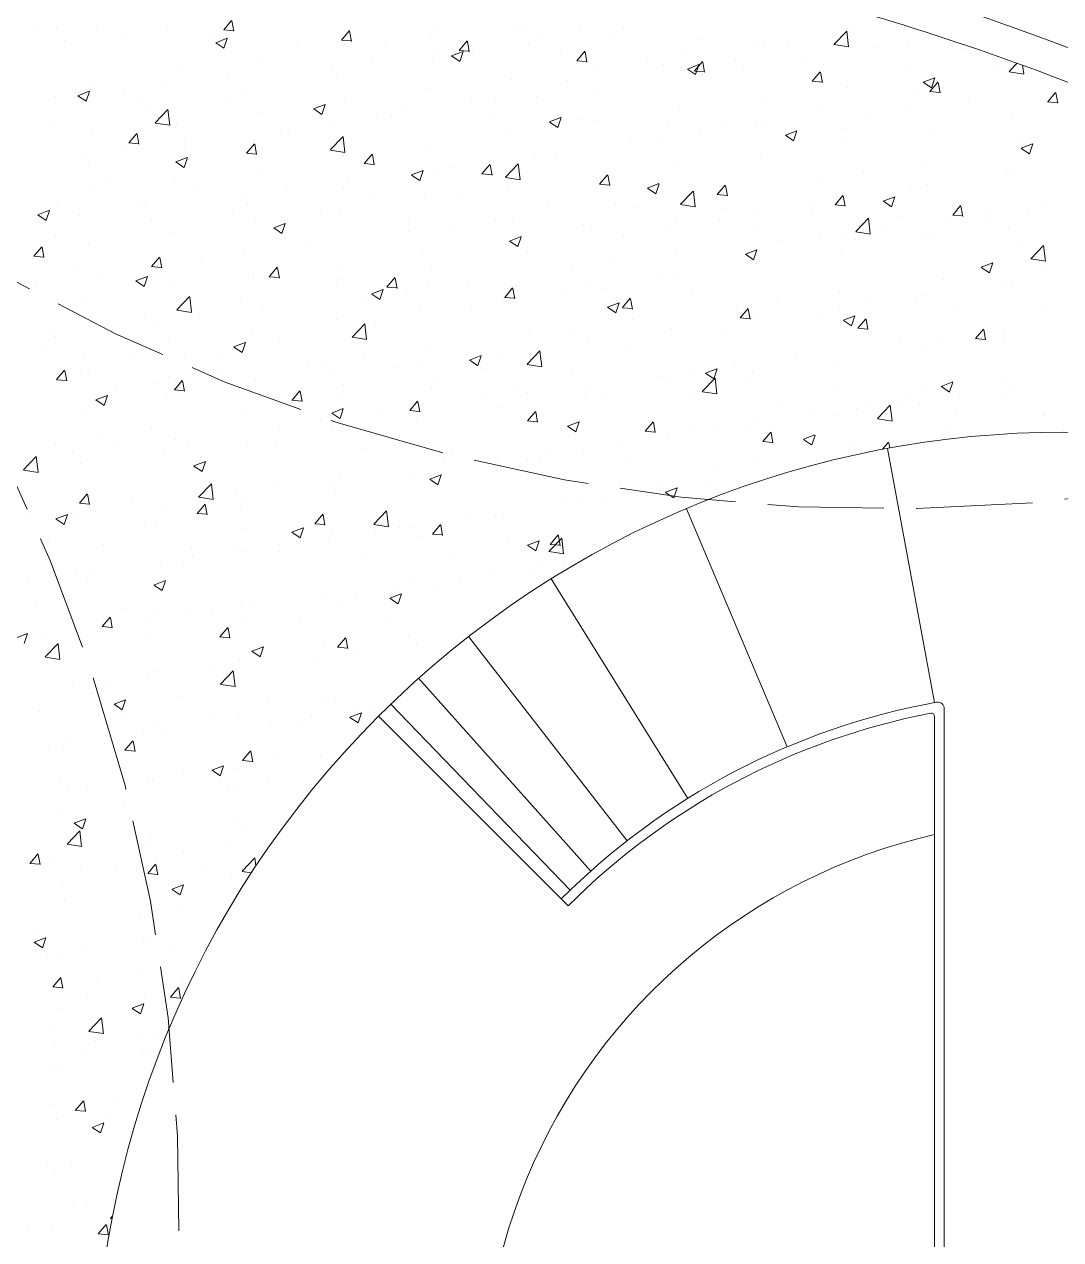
# Model space of a CAD drawing. Header units: millimetres. Extents: x 204 to 540, y 123 to 306.
# Drawn here: x 207.839 to 211.048, y 157.781 to 161.542 of the extents above; entities that cross this region are included whole.
import ezdxf

# ---------------------------------------------------------------- set-up
doc = ezdxf.new("R2010")
doc.units = ezdxf.units.MM
doc.header["$LTSCALE"] = 0.03
doc.linetypes.add('ACAD_ISO02W100', pattern=[15, 12, -3])
for name, color, linetype, lineweight in [('Banquetas', 253, 'Continuous', 0), ('Detalles de pisos', 40, 'Continuous', 0), ('lockers', 253, 'Continuous', 0), ('Proyeccion Trabes', 7, 'ACAD_ISO02W100', 0), ('Áreas verdes', 72, 'Continuous', 0)]:
    doc.layers.add(name, color=color, linetype=linetype, lineweight=lineweight)

msp = doc.modelspace()

# ---------------------------------------------------------------- linework, layer by layer
at = {"layer": 'Banquetas'}
for p, q in [((210.6572, 159.4428), (210.5117, 160.2295)), ((210.2006, 159.3059), (209.8891, 160.0428)), ((209.8933, 159.1465), (209.4701, 159.8253)), ((209.7058, 159.0156), (209.2144, 159.6469)), ((209.5927, 158.9212), (209.0601, 159.5182)), ((209.5294, 158.8625), (208.9738, 159.4381)), ((210.6872, 157.528), (210.6872, 159.4243)), ((209.5228, 158.8139), (208.9359, 159.4008)), ((210.6572, 157.528), (210.6572, 159.4002))]:
    msp.add_line(p, q, dxfattribs=at)
for centre, radius, start, end in [((211.0572, 157.2795), 2.2, 100.3056, 135), ((210.6672, 159.4243), 0.02, 360, 100.3056), ((211.0572, 157.2795), 2.17, 100.942, 135), ((210.6472, 159.4002), 0.01, 0, 100.942)]:
    msp.add_arc(centre, radius, start, end, dxfattribs=at)
msp.add_open_spline([(205.6832, 162.6535), (205.3916, 162.3619), (205.1467, 162.0247), (204.7695, 161.3057), (204.6364, 160.9251), (204.4668, 160.1546), (204.4295, 159.7644), (204.43, 158.6046), (204.5735, 157.835), (205.0627, 156.3026), (205.4108, 155.5385), (206.2728, 154.0378), (206.7874, 153.3017), (207.725, 152.1647), (208.1089, 151.7427), (208.512, 151.3397)], degree=3, knots=[0, 0, 0, 0, 0.15466, 0.15466, 0.30932, 0.30932, 0.46398, 0.46398, 0.769599, 0.769599, 1.075219, 1.075219, 1.380838, 1.380838, 1.570881, 1.570881, 1.570881, 1.570881], dxfattribs=at)
at = {"layer": 'Detalles de pisos'}
msp.add_ellipse((212.7542, 155.5825), major_axis=(-5.6569, 5.6569), ratio=0.5, start_param=5.199091, end_param=6.224485, dxfattribs=at)
msp.add_open_spline([(212.5392, 160.6527), (212.3836, 160.7429), (212.2282, 160.8283), (211.3036, 161.3084), (210.5501, 161.583), (209.182, 161.8467), (208.5685, 161.8355), (207.7969, 161.608), (207.5589, 161.489), (207.3561, 161.3334)], degree=3, knots=[5.202112, 5.202112, 5.202112, 5.202112, 5.276557, 5.276557, 5.646922, 5.646922, 6.017286, 6.017286, 6.217527, 6.217527, 6.217527, 6.217527], dxfattribs=at)
at = {"layer": 'lockers'}
for radius, start, end in [(3, 45, 315), (1.8, 102.8396, 212.1604)]:
    msp.add_arc((211.0572, 157.2795), radius, start, end, dxfattribs=at)
at = {"layer": 'Proyeccion Trabes'}
for centre, radius, start, end in [((210.5014, 165.5365), 5.4944, 232.6515, 294.2066), ((202.9779, 157.8558), 5.3415, 334.8113, 38.33)]:
    msp.add_arc(centre, radius, start, end, dxfattribs=at)
at = {"layer": 'Áreas verdes'}
for p, q in [((207.9388, 161.5272), (207.9388, 161.5272)), ((208.0621, 161.5358), (208.0621, 161.5358)), ((208.2835, 161.534), (208.2835, 161.534)), ((208.4566, 161.5246), (208.487, 161.5219)), ((208.4568, 161.5247), (208.4813, 161.5539)), ((208.4881, 161.5206), (208.4822, 161.5525)), ((208.8212, 161.4929), (208.8456, 161.522)), ((209.1204, 161.5314), (209.1204, 161.5314)), ((209.3546, 161.5414), (209.3546, 161.5414)), ((209.6954, 161.5292), (209.6954, 161.5292)), ((207.8716, 161.5204), (207.8716, 161.5204)), ((207.9627, 161.4918), (207.9627, 161.4918)), ((208.1428, 161.5089), (208.1428, 161.5089)), ((208.4139, 161.4975), (208.4139, 161.4975)), ((208.4319, 161.4847), (208.4675, 161.4983)), ((208.4321, 161.4843), (208.4573, 161.4673)), ((208.4575, 161.4673), (208.4678, 161.498)), ((208.6851, 161.486), (208.6851, 161.486)), ((208.821, 161.4927), (208.8513, 161.4901)), ((208.8524, 161.4887), (208.8466, 161.5206)), ((209.098, 161.5088), (209.098, 161.5088)), ((209.1855, 161.461), (209.21, 161.4902)), ((209.2168, 161.4569), (209.2109, 161.4887)), ((209.3916, 161.5199), (209.3916, 161.5199)), ((209.4306, 161.5023), (209.4306, 161.5023)), ((209.5578, 161.519), (209.5578, 161.519)), ((209.6627, 161.5084), (209.6627, 161.5084)), ((209.9339, 161.497), (209.9339, 161.497)), ((210.2051, 161.4855), (210.2051, 161.4855)), ((210.3457, 161.4795), (210.3852, 161.5207)), ((210.3909, 161.4721), (210.3853, 161.5203)), ((210.3935, 161.5167), (210.3935, 161.5167)), ((210.4096, 161.5194), (210.4096, 161.5194)), ((210.705, 161.4873), (210.705, 161.4873)), ((208.8372, 161.4731), (208.8372, 161.4731)), ((208.9563, 161.4746), (208.9563, 161.4746)), ((209.1098, 161.46), (209.1098, 161.46)), ((209.162, 161.444), (209.1975, 161.4576)), ((209.1853, 161.4608), (209.2157, 161.4582)), ((209.1876, 161.4266), (209.1979, 161.4573)), ((209.2275, 161.4631), (209.2275, 161.4631)), ((209.3991, 161.4784), (209.3991, 161.4784)), ((209.4987, 161.4517), (209.4987, 161.4517)), ((209.5499, 161.4291), (209.5744, 161.4583)), ((209.5812, 161.425), (209.5753, 161.4568)), ((210.1133, 161.4685), (210.1133, 161.4685)), ((210.1297, 161.4786), (210.1297, 161.4786)), ((210.346, 161.4787), (210.3912, 161.4717)), ((210.4763, 161.4741), (210.4763, 161.4741)), ((210.5778, 161.4705), (210.5778, 161.4705)), ((210.7475, 161.4626), (210.7475, 161.4626)), ((208.5733, 161.435), (208.5733, 161.435)), ((208.7902, 161.418), (208.7902, 161.418)), ((208.9174, 161.4347), (208.9174, 161.4347)), ((209.1028, 161.4275), (209.1028, 161.4275)), ((209.1621, 161.4436), (209.1874, 161.4266)), ((209.5497, 161.429), (209.5801, 161.4263)), ((209.6123, 161.4103), (209.6123, 161.4103)), ((209.7698, 161.4402), (209.7698, 161.4402)), ((209.8171, 161.4177), (209.8171, 161.4177)), ((209.8731, 161.4461), (209.8731, 161.4461)), ((209.892, 161.4033), (209.9276, 161.417)), ((209.9143, 161.3972), (209.9388, 161.4264)), ((209.9176, 161.386), (209.9279, 161.4167)), ((209.9455, 161.3931), (209.9397, 161.4249)), ((210.041, 161.4287), (210.041, 161.4287)), ((210.257, 161.4283), (210.257, 161.4283)), ((210.3122, 161.4173), (210.3122, 161.4173)), ((210.8878, 161.3954), (210.9127, 161.4213)), ((210.9048, 161.4159), (210.9048, 161.4159)), ((210.9331, 161.388), (210.9299, 161.415)), ((208.3167, 161.4025), (208.3167, 161.4025)), ((208.4694, 161.3757), (208.4694, 161.3757)), ((208.8066, 161.3767), (208.8066, 161.3767)), ((209.3484, 161.3722), (209.3484, 161.3722)), ((209.8922, 161.4029), (209.9175, 161.3859)), ((209.9141, 161.3971), (209.9444, 161.3944)), ((209.9374, 161.3862), (209.9374, 161.3862)), ((210.0646, 161.403), (210.0646, 161.403)), ((210.2786, 161.3653), (210.3031, 161.3945)), ((210.3099, 161.3612), (210.304, 161.3931)), ((210.5834, 161.4058), (210.5834, 161.4058)), ((210.6221, 161.3626), (210.6577, 161.3763)), ((210.6477, 161.3453), (210.658, 161.376)), ((210.6482, 161.3834), (210.6482, 161.3834)), ((210.8546, 161.3944), (210.8546, 161.3944)), ((210.8882, 161.3946), (210.9333, 161.3876)), ((210.8999, 161.3925), (210.8999, 161.3925)), ((208.0051, 161.3208), (208.0406, 161.3345)), ((208.0307, 161.3035), (208.041, 161.3342)), ((208.0559, 161.3667), (208.0559, 161.3667)), ((208.1498, 161.3337), (208.1498, 161.3337)), ((208.277, 161.3504), (208.277, 161.3504)), ((209.0918, 161.3397), (209.0918, 161.3397)), ((209.5208, 161.3668), (209.5208, 161.3668)), ((209.6166, 161.344), (209.6166, 161.344)), ((210.2784, 161.3652), (210.3088, 161.3626)), ((210.3874, 161.3476), (210.3874, 161.3476)), ((210.6036, 161.3416), (210.6036, 161.3416)), ((210.6223, 161.3623), (210.6475, 161.3452)), ((210.643, 161.3335), (210.6675, 161.3627)), ((210.6743, 161.3293), (210.6684, 161.3612)), ((207.9346, 161.319), (207.9346, 161.319)), ((208.0052, 161.3205), (208.0305, 161.3034)), ((208.2058, 161.3075), (208.2058, 161.3075)), ((208.4769, 161.296), (208.4769, 161.296)), ((208.5103, 161.3258), (208.5103, 161.3258)), ((208.831, 161.304), (208.831, 161.304)), ((209.2246, 161.316), (209.2246, 161.316)), ((209.297, 161.3019), (209.297, 161.3019)), ((209.4242, 161.3187), (209.4242, 161.3187)), ((210.1235, 161.3095), (210.1235, 161.3095)), ((210.6428, 161.3333), (210.6732, 161.3307)), ((210.7637, 161.3122), (210.7637, 161.3122)), ((211.0072, 161.3015), (211.0375, 161.2988)), ((211.0074, 161.3016), (211.0319, 161.3308)), ((211.0386, 161.2975), (211.0328, 161.3293)), ((208.2141, 161.275), (208.2141, 161.275)), ((208.2444, 161.2369), (208.284, 161.2781)), ((208.2897, 161.2295), (208.284, 161.2777)), ((208.5672, 161.2659), (208.5672, 161.2659)), ((208.7351, 161.2801), (208.7707, 161.2938)), ((208.7353, 161.2798), (208.7606, 161.2627)), ((208.7481, 161.2846), (208.7481, 161.2846)), ((208.7607, 161.2628), (208.771, 161.2935)), ((208.9283, 161.2651), (208.9283, 161.2651)), ((208.9762, 161.2597), (208.9762, 161.2597)), ((209.0193, 161.2731), (209.0193, 161.2731)), ((209.2905, 161.2617), (209.2905, 161.2617)), ((209.8669, 161.277), (209.8669, 161.277)), ((210.3073, 161.2908), (210.3073, 161.2908)), ((210.4442, 161.2702), (210.4442, 161.2702)), ((210.5713, 161.2869), (210.5713, 161.2869)), ((207.9178, 161.2241), (207.9178, 161.2241)), ((208.2447, 161.2361), (208.2899, 161.2291)), ((208.3106, 161.2333), (208.3106, 161.2333)), ((208.7838, 161.2343), (208.7838, 161.2343)), ((209.4652, 161.2395), (209.5008, 161.2531)), ((209.4654, 161.2391), (209.4906, 161.222)), ((209.4908, 161.2221), (209.5011, 161.2528)), ((209.5617, 161.2502), (209.5617, 161.2502)), ((209.6061, 161.2412), (209.6061, 161.2412)), ((209.8329, 161.2388), (209.8329, 161.2388)), ((210.0111, 161.2399), (210.0111, 161.2399)), ((210.104, 161.2273), (210.104, 161.2273)), ((210.1233, 161.2279), (210.1233, 161.2279)), ((210.8986, 161.2468), (210.8986, 161.2468)), ((208.0497, 161.1976), (208.0497, 161.1976)), ((208.1629, 161.1745), (208.1874, 161.2037)), ((208.1942, 161.1704), (208.1883, 161.2022)), ((208.632, 161.2143), (208.632, 161.2143)), ((208.6566, 161.2176), (208.6566, 161.2176)), ((208.7866, 161.1528), (208.8261, 161.194)), ((208.8318, 161.1454), (208.8262, 161.1936)), ((209.3422, 161.2031), (209.3422, 161.2031)), ((209.7148, 161.1891), (209.7148, 161.1891)), ((209.8038, 161.1859), (209.8038, 161.1859)), ((209.9309, 161.2026), (209.9309, 161.2026)), ((210.1953, 161.1988), (210.2308, 161.2124)), ((210.1954, 161.1984), (210.2207, 161.1814)), ((210.2208, 161.1814), (210.2311, 161.2121)), ((210.3752, 161.2158), (210.3752, 161.2158)), ((210.642, 161.2143), (210.642, 161.2143)), ((210.6464, 161.2044), (210.6464, 161.2044)), ((210.9176, 161.1929), (210.9176, 161.1929)), ((208.1434, 161.15), (208.1434, 161.15)), ((208.1627, 161.1744), (208.1931, 161.1717)), ((208.3358, 161.1754), (208.3358, 161.1754)), ((208.3358, 161.1634), (208.3358, 161.1634)), ((208.5273, 161.1426), (208.5518, 161.1718)), ((208.5585, 161.1385), (208.5527, 161.1703)), ((208.7869, 161.152), (208.8321, 161.145)), ((209.0857, 161.1706), (209.0857, 161.1706)), ((210.3812, 161.1785), (210.3812, 161.1785)), ((210.9253, 161.1581), (210.9609, 161.1717)), ((210.9255, 161.1577), (210.9508, 161.1407)), ((210.9509, 161.1407), (210.9612, 161.1714)), ((210.9509, 161.1541), (210.9509, 161.1541)), ((208.0162, 161.1333), (208.0162, 161.1333)), ((208.0395, 161.1126), (208.0395, 161.1126)), ((208.3083, 161.1163), (208.3439, 161.1299)), ((208.3085, 161.1159), (208.3337, 161.0989)), ((208.3339, 161.099), (208.3442, 161.1297)), ((208.5271, 161.1425), (208.5574, 161.1398)), ((208.8248, 161.1348), (208.8248, 161.1348)), ((208.8914, 161.1106), (208.9218, 161.108)), ((208.8916, 161.1107), (208.9161, 161.1399)), ((208.9229, 161.1066), (208.917, 161.1385)), ((209.256, 161.0789), (209.2805, 161.1081)), ((209.2905, 161.1183), (209.2905, 161.1183)), ((209.3287, 161.0687), (209.3683, 161.1099)), ((209.374, 161.0613), (209.3684, 161.1095)), ((209.4186, 161.1382), (209.4186, 161.1382)), ((209.4829, 161.1436), (209.4829, 161.1436)), ((210.1173, 161.1404), (210.1173, 161.1404)), ((210.6301, 161.1119), (210.6301, 161.1119)), ((208.561, 161.0968), (208.561, 161.0968)), ((209.0384, 161.0756), (209.0739, 161.0893)), ((209.0385, 161.0752), (209.0638, 161.0582)), ((209.0639, 161.0583), (209.0742, 161.089)), ((209.1223, 161.0873), (209.1223, 161.0873)), ((209.1634, 161.1015), (209.1634, 161.1015)), ((209.2558, 161.0787), (209.2862, 161.0761)), ((209.2873, 161.0747), (209.2814, 161.1066)), ((209.5999, 161.0721), (209.5999, 161.0721)), ((209.6204, 161.047), (209.6449, 161.0762)), ((209.6517, 161.0429), (209.6458, 161.0747)), ((209.8607, 161.1079), (209.8607, 161.1079)), ((210.4377, 161.0866), (210.4377, 161.0866)), ((210.8789, 161.0894), (210.8789, 161.0894)), ((210.8924, 161.0777), (210.8924, 161.0777)), ((208.1068, 161.0479), (208.1068, 161.0479)), ((208.3044, 161.0642), (208.3044, 161.0642)), ((208.378, 161.0365), (208.378, 161.0365)), ((208.6501, 161.034), (208.6501, 161.034)), ((208.8261, 161.0365), (208.8261, 161.0365)), ((208.8425, 161.0593), (208.8425, 161.0593)), ((209.329, 161.0679), (209.3742, 161.0609)), ((209.3361, 161.034), (209.3361, 161.034)), ((209.6202, 161.0469), (209.6505, 161.0442)), ((209.7684, 161.0349), (209.804, 161.0486)), ((209.7686, 161.0346), (209.7939, 161.0175)), ((209.794, 161.0176), (209.8043, 161.0483)), ((209.9847, 161.0151), (210.0092, 161.0443)), ((210.016, 161.011), (210.0101, 161.0428)), ((210.3105, 161.0698), (210.3105, 161.0698)), ((210.5826, 161.0385), (210.5826, 161.0385)), ((210.6358, 161.0451), (210.6358, 161.0451)), ((208.0436, 161.0285), (208.0436, 161.0285)), ((208.523, 161.0172), (208.523, 161.0172)), ((208.6492, 161.025), (208.6492, 161.025)), ((208.9204, 161.0135), (208.9204, 161.0135)), ((209.0795, 161.0015), (209.0795, 161.0015)), ((209.1916, 161.0021), (209.1916, 161.0021)), ((209.7973, 161.0022), (209.7973, 161.0022)), ((209.8709, 160.9846), (209.9104, 161.0258)), ((209.9161, 160.9772), (209.9105, 161.0255)), ((209.9845, 161.015), (210.0149, 161.0123)), ((209.9897, 161.0276), (209.9897, 161.0276)), ((210.3491, 160.9832), (210.3736, 161.0124)), ((210.3804, 160.9791), (210.3745, 161.0109)), ((210.375, 161.0094), (210.375, 161.0094)), ((210.4985, 160.9942), (210.5341, 161.0079)), ((210.5241, 160.9769), (210.5344, 161.0076)), ((207.8815, 160.9524), (207.917, 160.9661)), ((207.9071, 160.9351), (207.9174, 160.9658)), ((207.9428, 160.9911), (207.9428, 160.9911)), ((208.2021, 160.975), (208.2021, 160.975)), ((208.214, 160.9797), (208.214, 160.9797)), ((208.4851, 160.9682), (208.4851, 160.9682)), ((208.5298, 160.9856), (208.5298, 160.9856)), ((208.8187, 160.9657), (208.8187, 160.9657)), ((209.4627, 160.9906), (209.4627, 160.9906)), ((209.6701, 160.9855), (209.6701, 160.9855)), ((209.7339, 160.9792), (209.7339, 160.9792)), ((209.8712, 160.9838), (209.9164, 160.9768)), ((210.0051, 160.9677), (210.0051, 160.9677)), ((210.1112, 160.9713), (210.1112, 160.9713)), ((210.2864, 160.9877), (210.2864, 160.9877)), ((210.3489, 160.9831), (210.3793, 160.9804)), ((210.4987, 160.9939), (210.5239, 160.9768)), ((210.7135, 160.9514), (210.738, 160.9805)), ((210.7448, 160.9472), (210.7389, 160.9791)), ((210.9444, 160.9705), (210.9444, 160.9705)), ((211.0006, 160.9778), (211.0006, 160.9778)), ((207.8816, 160.9521), (207.9069, 160.935)), ((207.8826, 160.9329), (207.8826, 160.9329)), ((208.0097, 160.9497), (208.0097, 160.9497)), ((208.2335, 160.9348), (208.2335, 160.9348)), ((208.5548, 160.9276), (208.5548, 160.9276)), ((208.6115, 160.9118), (208.6471, 160.9254)), ((208.6371, 160.8944), (208.6474, 160.9251)), ((208.7563, 160.9568), (208.7563, 160.9568)), ((209.0275, 160.9453), (209.0275, 160.9453)), ((209.2987, 160.9339), (209.2987, 160.9339)), ((209.3493, 160.9433), (209.3493, 160.9433)), ((209.5699, 160.9224), (209.5699, 160.9224)), ((209.8546, 160.9388), (209.8546, 160.9388)), ((209.9901, 160.9368), (209.9901, 160.9368)), ((210.2763, 160.9563), (210.2763, 160.9563)), ((210.413, 160.9005), (210.4526, 160.9418)), ((210.4583, 160.8931), (210.4527, 160.9414)), ((210.5475, 160.9448), (210.5475, 160.9448)), ((210.7044, 160.927), (210.7044, 160.927)), ((210.7133, 160.9512), (210.7436, 160.9486)), ((210.8173, 160.9538), (210.8173, 160.9538)), ((210.8187, 160.9333), (210.8187, 160.9333)), ((207.9373, 160.8839), (207.9373, 160.8839)), ((208.2982, 160.8951), (208.2982, 160.8951)), ((208.6117, 160.9114), (208.637, 160.8944)), ((209.0297, 160.9012), (209.0297, 160.9012)), ((209.1569, 160.9179), (209.1569, 160.9179)), ((209.3416, 160.8711), (209.3772, 160.8847)), ((209.3672, 160.8537), (209.3775, 160.8844)), ((209.5937, 160.903), (209.5937, 160.903)), ((209.6939, 160.8859), (209.6939, 160.8859)), ((209.841, 160.9109), (209.841, 160.9109)), ((210.1122, 160.8995), (210.1122, 160.8995)), ((210.304, 160.8862), (210.304, 160.8862)), ((210.3834, 160.888), (210.3834, 160.888)), ((210.4134, 160.8998), (210.4585, 160.8927)), ((210.4964, 160.9115), (210.4964, 160.9115)), ((210.8863, 160.9086), (210.8863, 160.9086)), ((207.869, 160.8243), (207.8935, 160.8535)), ((207.9003, 160.8201), (207.8944, 160.852)), ((208.0374, 160.8594), (208.0374, 160.8594)), ((208.7089, 160.859), (208.7089, 160.859)), ((209.3299, 160.8649), (209.3299, 160.8649)), ((209.3418, 160.8707), (209.367, 160.8537)), ((210.1769, 160.8694), (210.1769, 160.8694)), ((210.4081, 160.8761), (210.4081, 160.8761)), ((210.6297, 160.876), (210.6297, 160.876)), ((210.6546, 160.8766), (210.6546, 160.8766)), ((210.9258, 160.8651), (210.9258, 160.8651)), ((210.9552, 160.8164), (210.9948, 160.8577)), ((211.0004, 160.809), (210.9948, 160.8573)), ((207.8688, 160.8241), (207.8992, 160.8215)), ((208.2334, 160.7924), (208.2579, 160.8216)), ((208.2647, 160.7883), (208.2588, 160.8201)), ((208.3893, 160.8169), (208.3893, 160.8169)), ((208.5165, 160.8336), (208.5165, 160.8336)), ((209.0733, 160.8324), (209.0733, 160.8324)), ((209.3976, 160.8351), (209.3976, 160.8351)), ((209.856, 160.8272), (209.856, 160.8272)), ((210.0717, 160.8304), (210.1072, 160.844)), ((210.0718, 160.83), (210.0971, 160.813)), ((210.0972, 160.8131), (210.1075, 160.8438)), ((210.1118, 160.8253), (210.1118, 160.8253)), ((210.3688, 160.8403), (210.3688, 160.8403)), ((210.9555, 160.8157), (211.0007, 160.8087)), ((208.0058, 160.7897), (208.0058, 160.7897)), ((208.0685, 160.7746), (208.0685, 160.7746)), ((208.2332, 160.7923), (208.2636, 160.7896)), ((208.277, 160.7782), (208.277, 160.7782)), ((208.5978, 160.7605), (208.6222, 160.7897)), ((208.629, 160.7564), (208.6232, 160.7882)), ((208.8125, 160.7966), (208.8125, 160.7966)), ((209.1013, 160.7842), (209.1013, 160.7842)), ((209.5365, 160.7851), (209.5365, 160.7851)), ((209.6636, 160.8019), (209.6636, 160.8019)), ((209.8156, 160.7744), (209.8156, 160.7744)), ((209.8484, 160.7697), (209.8484, 160.7697)), ((210.105, 160.8022), (210.105, 160.8022)), ((210.8017, 160.7897), (210.8373, 160.8034)), ((210.8019, 160.7893), (210.8272, 160.7723)), ((210.8108, 160.7701), (210.8108, 160.7701)), ((210.8273, 160.7724), (210.8376, 160.8031)), ((211.0032, 160.7955), (211.0032, 160.7955)), ((207.8761, 160.7493), (207.8761, 160.7493)), ((208.1847, 160.7479), (208.2203, 160.7616)), ((208.1849, 160.7476), (208.2101, 160.7305)), ((208.2103, 160.7306), (208.2206, 160.7613)), ((208.5481, 160.7668), (208.5481, 160.7668)), ((208.5486, 160.7585), (208.5486, 160.7585)), ((208.5976, 160.7604), (208.6279, 160.7577)), ((208.8051, 160.7334), (208.8051, 160.7334)), ((208.8193, 160.7553), (208.8193, 160.7553)), ((208.9621, 160.7286), (208.9866, 160.7578)), ((208.9934, 160.7245), (208.9875, 160.7564)), ((209.0905, 160.7439), (209.0905, 160.7439)), ((209.2156, 160.7429), (209.2156, 160.7429)), ((209.3617, 160.7324), (209.3617, 160.7324)), ((209.5876, 160.7339), (209.5876, 160.7339)), ((210.6836, 160.7534), (210.6836, 160.7534)), ((210.8801, 160.7394), (210.8801, 160.7394)), ((210.8984, 160.7492), (210.8984, 160.7492)), ((208.292, 160.726), (208.292, 160.726)), ((208.3117, 160.6579), (208.3513, 160.6992)), ((208.357, 160.6505), (208.3514, 160.6988)), ((208.8961, 160.7008), (208.8961, 160.7008)), ((208.9148, 160.7072), (208.9503, 160.7209)), ((208.9149, 160.7069), (208.9402, 160.6898)), ((208.9403, 160.6899), (208.9506, 160.7206)), ((208.9619, 160.7285), (208.9923, 160.7258)), ((209.0233, 160.7176), (209.0233, 160.7176)), ((209.3237, 160.6958), (209.3237, 160.6958)), ((209.3263, 160.6966), (209.3567, 160.694)), ((209.3265, 160.6968), (209.351, 160.7259)), ((209.3578, 160.6926), (209.3519, 160.7245)), ((209.5193, 160.7236), (209.5193, 160.7236)), ((209.6329, 160.721), (209.6329, 160.721)), ((209.904, 160.7095), (209.904, 160.7095)), ((210.1752, 160.698), (210.1752, 160.698)), ((210.3628, 160.7112), (210.3628, 160.7112)), ((210.6021, 160.6983), (210.6021, 160.6983)), ((210.6235, 160.7069), (210.6235, 160.7069)), ((208.0312, 160.6902), (208.0312, 160.6902)), ((208.3121, 160.6572), (208.3573, 160.6501)), ((208.5088, 160.6825), (208.5088, 160.6825)), ((208.5753, 160.6586), (208.5753, 160.6586)), ((209.0671, 160.6633), (209.0671, 160.6633)), ((209.2231, 160.6727), (209.2231, 160.6727)), ((209.6448, 160.6665), (209.6804, 160.6802)), ((209.645, 160.6662), (209.6703, 160.6491)), ((209.6704, 160.6492), (209.6807, 160.6799)), ((209.6907, 160.6647), (209.721, 160.6621)), ((209.6909, 160.6649), (209.7154, 160.6941)), ((209.7221, 160.6607), (209.7163, 160.6926)), ((210.0432, 160.6691), (210.0432, 160.6691)), ((210.0552, 160.633), (210.0797, 160.6622)), ((210.0865, 160.6289), (210.0806, 160.6607)), ((210.1704, 160.6858), (210.1704, 160.6858)), ((210.3627, 160.6712), (210.3627, 160.6712)), ((210.4464, 160.6866), (210.4464, 160.6866)), ((210.7176, 160.6751), (210.7176, 160.6751)), ((210.9888, 160.6637), (210.9888, 160.6637)), ((208.2126, 160.6317), (208.2126, 160.6317)), ((208.3829, 160.6333), (208.3829, 160.6333)), ((208.8063, 160.6275), (208.8063, 160.6275)), ((208.9268, 160.6218), (208.9268, 160.6218)), ((209.7224, 160.6268), (209.7224, 160.6268)), ((210.055, 160.6329), (210.0854, 160.6302)), ((210.0988, 160.6331), (210.0988, 160.6331)), ((210.3059, 160.6475), (210.3059, 160.6475)), ((210.3749, 160.6259), (210.4105, 160.6395)), ((210.375, 160.6255), (210.4003, 160.6085)), ((210.4005, 160.6085), (210.4108, 160.6392)), ((210.4196, 160.6011), (210.4441, 160.6303)), ((210.4509, 160.597), (210.445, 160.6288)), ((208.2557, 160.6165), (208.2557, 160.6165)), ((208.5424, 160.5894), (208.5424, 160.5894)), ((208.8539, 160.5738), (208.8935, 160.6151)), ((208.8992, 160.5664), (208.8935, 160.6147)), ((209.4028, 160.5848), (209.4028, 160.5848)), ((209.53, 160.6015), (209.53, 160.6015)), ((209.8422, 160.6005), (209.8422, 160.6005)), ((210.0096, 160.5966), (210.0096, 160.5966)), ((210.4194, 160.601), (210.4498, 160.5983)), ((210.784, 160.5692), (210.8085, 160.5984)), ((210.8152, 160.5651), (210.8094, 160.5969)), ((210.8696, 160.5951), (210.8696, 160.5951)), ((207.9163, 160.5808), (207.9163, 160.5808)), ((207.9349, 160.5743), (207.9349, 160.5743)), ((208.2859, 160.5569), (208.2859, 160.5569)), ((208.4879, 160.5434), (208.5235, 160.557)), ((208.5135, 160.5261), (208.5238, 160.5567)), ((208.6305, 160.571), (208.6305, 160.571)), ((208.8542, 160.5731), (208.8994, 160.5661)), ((209.5814, 160.5648), (209.5814, 160.5648)), ((209.7133, 160.5458), (209.7133, 160.5458)), ((210.55, 160.553), (210.55, 160.553)), ((210.6772, 160.5698), (210.6772, 160.5698)), ((210.7838, 160.5691), (210.8141, 160.5664)), ((210.8739, 160.5703), (210.8739, 160.5703)), ((207.9069, 160.5301), (207.9069, 160.5301)), ((208.025, 160.5211), (208.025, 160.5211)), ((208.178, 160.5187), (208.178, 160.5187)), ((208.3343, 160.5201), (208.3343, 160.5201)), ((208.4492, 160.5072), (208.4492, 160.5072)), ((208.4881, 160.543), (208.5134, 160.526)), ((208.8896, 160.5172), (208.8896, 160.5172)), ((209.082, 160.5425), (209.082, 160.5425)), ((209.218, 160.5027), (209.2536, 160.5164)), ((209.2436, 160.4854), (209.2539, 160.5161)), ((209.3175, 160.5267), (209.3175, 160.5267)), ((209.3961, 160.4898), (209.4356, 160.531)), ((209.4413, 160.4824), (209.4357, 160.5306)), ((210.2292, 160.5108), (210.2292, 160.5108)), ((210.6173, 160.5378), (210.6173, 160.5378)), ((207.9395, 160.4422), (207.964, 160.4713)), ((207.9708, 160.438), (207.9649, 160.4699)), ((208.038, 160.4693), (208.038, 160.4693)), ((208.7204, 160.4957), (208.7204, 160.4957)), ((208.7624, 160.5005), (208.7624, 160.5005)), ((208.9916, 160.4843), (208.9916, 160.4843)), ((209.0609, 160.4942), (209.0609, 160.4942)), ((209.2182, 160.5023), (209.2434, 160.4853)), ((209.2628, 160.4728), (209.2628, 160.4728)), ((209.3964, 160.489), (209.4416, 160.482)), ((209.4171, 160.4949), (209.4171, 160.4949)), ((209.9096, 160.4687), (209.9096, 160.4687)), ((209.9481, 160.462), (209.9836, 160.4757)), ((209.9736, 160.4447), (209.9839, 160.4754)), ((210.0368, 160.4855), (210.0368, 160.4855)), ((210.3565, 160.502), (210.3565, 160.502)), ((207.9393, 160.442), (207.9697, 160.4394)), ((208.014, 160.4619), (208.014, 160.4619)), ((208.2492, 160.4329), (208.2492, 160.4329)), ((208.2851, 160.4504), (208.2851, 160.4504)), ((208.3039, 160.4103), (208.3284, 160.4395)), ((208.3351, 160.4062), (208.3293, 160.438)), ((208.4416, 160.4582), (208.4416, 160.4582)), ((208.5563, 160.439), (208.5563, 160.439)), ((208.8001, 160.4584), (208.8001, 160.4584)), ((209.1208, 160.4441), (209.1208, 160.4441)), ((209.5339, 160.4614), (209.5339, 160.4614)), ((209.8051, 160.4499), (209.8051, 160.4499)), ((209.836, 160.4314), (209.836, 160.4314)), ((209.9382, 160.4057), (209.9778, 160.4469)), ((209.9482, 160.4617), (209.9735, 160.4446)), ((209.9835, 160.3983), (209.9779, 160.4465)), ((210.0763, 160.4385), (210.0763, 160.4385)), ((210.0926, 160.464), (210.0926, 160.464)), ((210.6781, 160.4213), (210.7137, 160.435)), ((210.7037, 160.404), (210.714, 160.4347)), ((210.8774, 160.4461), (210.8774, 160.4461)), ((208.122, 160.4162), (208.122, 160.4162)), ((208.3037, 160.4101), (208.334, 160.4075)), ((208.5363, 160.4203), (208.5363, 160.4203)), ((208.6682, 160.3784), (208.6927, 160.4076)), ((208.6995, 160.3743), (208.6936, 160.4061)), ((208.8275, 160.4275), (208.8275, 160.4275)), ((209.0987, 160.416), (209.0987, 160.416)), ((209.3699, 160.4046), (209.3699, 160.4046)), ((209.3964, 160.4012), (209.3964, 160.4012)), ((209.5752, 160.3957), (209.5752, 160.3957)), ((209.5888, 160.4265), (209.5888, 160.4265)), ((209.9385, 160.4049), (209.9837, 160.3979)), ((210.3475, 160.427), (210.3475, 160.427)), ((210.5811, 160.3952), (210.5811, 160.3952)), ((210.6187, 160.4155), (210.6187, 160.4155)), ((210.6783, 160.421), (210.7035, 160.4039)), ((210.7359, 160.3947), (210.7359, 160.3947)), ((210.8677, 160.4012), (210.8677, 160.4012)), ((210.8898, 160.4041), (210.8898, 160.4041)), ((208.0611, 160.3795), (208.0967, 160.3932)), ((208.0613, 160.3792), (208.0865, 160.3621)), ((208.0867, 160.3622), (208.097, 160.3929)), ((208.2797, 160.3878), (208.2797, 160.3878)), ((208.668, 160.3783), (208.6984, 160.3756)), ((208.8246, 160.3932), (208.8246, 160.3932)), ((209.0326, 160.3465), (209.0571, 160.3757)), ((209.0639, 160.3424), (209.058, 160.3742)), ((209.2692, 160.3844), (209.2692, 160.3844)), ((209.3114, 160.3576), (209.3114, 160.3576)), ((209.641, 160.3931), (209.641, 160.3931)), ((209.9122, 160.3817), (209.9122, 160.3817)), ((210.1834, 160.3702), (210.1834, 160.3702)), ((210.4546, 160.3588), (210.4546, 160.3588)), ((210.4804, 160.3216), (210.5199, 160.3628)), ((210.5256, 160.3142), (210.52, 160.3624)), ((210.5435, 160.3694), (210.5435, 160.3694)), ((210.6111, 160.3687), (210.6111, 160.3687)), ((208.0189, 160.352), (208.0189, 160.352)), ((208.5283, 160.3424), (208.5283, 160.3424)), ((208.7912, 160.3389), (208.8267, 160.3525)), ((208.7913, 160.3385), (208.8166, 160.3214)), ((208.8167, 160.3215), (208.827, 160.3522)), ((208.9484, 160.3422), (208.9484, 160.3422)), ((209.0324, 160.3464), (209.0628, 160.3437)), ((209.0548, 160.3251), (209.0548, 160.3251)), ((209.397, 160.3146), (209.4215, 160.3438)), ((209.4282, 160.3105), (209.4224, 160.3424)), ((210.2849, 160.3444), (210.2849, 160.3444)), ((210.3503, 160.3329), (210.3503, 160.3329)), ((210.4164, 160.3527), (210.4164, 160.3527)), ((210.4807, 160.3208), (210.5259, 160.3138)), ((210.7258, 160.3473), (210.7258, 160.3473)), ((210.997, 160.3358), (210.997, 160.3358)), ((210.9991, 160.3345), (210.9991, 160.3345)), ((208.232, 160.2915), (208.232, 160.2915)), ((208.6288, 160.3001), (208.6288, 160.3001)), ((208.756, 160.3168), (208.756, 160.3168)), ((208.7939, 160.2893), (208.7939, 160.2893)), ((209.3968, 160.3145), (209.4271, 160.3118)), ((209.5212, 160.2982), (209.5568, 160.3118)), ((209.5214, 160.2978), (209.5467, 160.2808)), ((209.5468, 160.2808), (209.5571, 160.3115)), ((209.7612, 160.2826), (209.7915, 160.28)), ((209.7614, 160.2828), (209.7858, 160.312)), ((209.7926, 160.2786), (209.7867, 160.3105)), ((209.9031, 160.2851), (209.9031, 160.2851)), ((209.9886, 160.2935), (209.9886, 160.2935)), ((210.0865, 160.2949), (210.0865, 160.2949)), ((210.0955, 160.3104), (210.0955, 160.3104)), ((210.7029, 160.2837), (210.7029, 160.2837)), ((208.077, 160.2604), (208.077, 160.2604)), ((208.308, 160.2579), (208.308, 160.2579)), ((208.3481, 160.249), (208.3481, 160.249)), ((208.5301, 160.2512), (208.5301, 160.2512)), ((209.776, 160.2684), (209.776, 160.2684)), ((209.8299, 160.2623), (209.8299, 160.2623)), ((210.1255, 160.2507), (210.1559, 160.2481)), ((210.1257, 160.2509), (210.1502, 160.2801)), ((210.157, 160.2468), (210.1511, 160.2786)), ((210.2513, 160.2575), (210.2869, 160.2711)), ((210.2514, 160.2571), (210.2767, 160.2401)), ((210.2769, 160.2402), (210.2872, 160.2708)), ((210.4965, 160.2267), (210.5146, 160.2482)), ((210.5184, 160.2307), (210.5155, 160.2467)), ((207.9358, 160.2407), (207.9358, 160.2407)), ((207.9884, 160.2158), (207.9884, 160.2158)), ((208.1156, 160.2325), (208.1156, 160.2325)), ((208.2735, 160.2187), (208.2735, 160.2187)), ((208.6193, 160.2375), (208.6193, 160.2375)), ((208.8905, 160.2261), (208.8905, 160.2261)), ((209.1617, 160.2146), (209.1617, 160.2146)), ((209.4551, 160.2261), (209.4551, 160.2261)), ((209.569, 160.2266), (209.569, 160.2266)), ((209.6924, 160.2427), (209.6924, 160.2427)), ((210.4066, 160.2328), (210.4066, 160.2328)), ((207.8369, 160.1631), (207.8765, 160.2043)), ((207.8822, 160.1557), (207.8766, 160.2039)), ((208.0127, 160.1829), (208.0127, 160.1829)), ((208.3643, 160.175), (208.3999, 160.1887)), ((208.3645, 160.1746), (208.3898, 160.1576)), ((208.3899, 160.1577), (208.4002, 160.1884)), ((209.1356, 160.1841), (209.1356, 160.1841)), ((209.2627, 160.2008), (209.2627, 160.2008)), ((209.3052, 160.1885), (209.3052, 160.1885)), ((209.3961, 160.1918), (209.3961, 160.1918)), ((209.4329, 160.2031), (209.4329, 160.2031)), ((209.7041, 160.1917), (209.7041, 160.1917)), ((209.9752, 160.1802), (209.9752, 160.1802)), ((210.1103, 160.182), (210.1103, 160.182)), ((210.2464, 160.1688), (210.2464, 160.1688)), ((207.8373, 160.1623), (207.8824, 160.1553)), ((208.8147, 160.1418), (208.8147, 160.1418)), ((209.0486, 160.156), (209.0486, 160.156)), ((209.0944, 160.1343), (209.13, 160.148)), ((209.0946, 160.134), (209.1198, 160.1169)), ((209.0998, 160.141), (209.0998, 160.141)), ((209.12, 160.117), (209.1303, 160.1477)), ((209.8141, 160.1311), (209.8141, 160.1311)), ((208.3791, 160.079), (208.4187, 160.1202)), ((208.4243, 160.0716), (208.4187, 160.1198)), ((208.4952, 160.0997), (208.4952, 160.0997)), ((208.6223, 160.1165), (208.6223, 160.1165)), ((208.7878, 160.1202), (208.7878, 160.1202)), ((209.8237, 160.0932), (209.8237, 160.0932)), ((209.8245, 160.0936), (209.86, 160.1073)), ((209.8246, 160.0933), (209.8499, 160.0762)), ((209.85, 160.0763), (209.8603, 160.107)), ((209.9619, 160.1101), (209.9619, 160.1101)), ((210.0803, 160.1257), (210.0803, 160.1257)), ((208.0098, 160.0599), (208.0402, 160.0572)), ((208.01, 160.06), (208.0345, 160.0892)), ((208.0413, 160.0559), (208.0354, 160.0878)), ((208.1743, 160.0575), (208.1743, 160.0575)), ((208.3744, 160.0282), (208.3989, 160.0573)), ((208.3794, 160.0782), (208.4246, 160.0712)), ((208.4056, 160.024), (208.3998, 160.0559)), ((208.5239, 160.0821), (208.5239, 160.0821)), ((208.8036, 160.0901), (208.8036, 160.0901)), ((209.5178, 160.0803), (209.5178, 160.0803)), ((209.5629, 160.0575), (209.5629, 160.0575)), ((209.6423, 160.068), (209.6423, 160.068)), ((209.7695, 160.0847), (209.7695, 160.0847)), ((207.9375, 160.0112), (207.9731, 160.0248)), ((207.9631, 159.9938), (207.9734, 160.0245)), ((207.9819, 160.0322), (207.9819, 160.0322)), ((208.2673, 160.0496), (208.2673, 160.0496)), ((208.3742, 160.028), (208.4045, 160.0254)), ((208.5073, 160.0393), (208.5073, 160.0393)), ((208.7387, 159.9963), (208.7632, 160.0255)), ((208.77, 159.9922), (208.7641, 160.024)), ((208.9213, 159.9949), (208.9608, 160.0361)), ((208.9665, 159.9875), (208.9609, 160.0358)), ((209.2216, 160.0294), (209.2216, 160.0294)), ((209.299, 160.0194), (209.299, 160.0194)), ((209.3215, 160.0258), (209.3215, 160.0258)), ((207.8548, 160.0154), (207.8548, 160.0154)), ((207.9377, 160.0108), (207.9629, 159.9938)), ((207.978, 160.0008), (207.978, 160.0008)), ((208.0065, 160.0138), (208.0065, 160.0138)), ((208.2111, 159.9884), (208.2111, 159.9884)), ((208.2492, 159.9894), (208.2492, 159.9894)), ((208.6676, 159.9705), (208.7031, 159.9841)), ((208.6931, 159.9531), (208.7034, 159.9838)), ((208.7385, 159.9961), (208.7689, 159.9935)), ((208.9216, 159.9941), (208.9668, 159.9871)), ((209.0019, 159.9837), (209.0019, 159.9837)), ((209.0424, 159.9868), (209.0424, 159.9868)), ((209.1031, 159.9644), (209.1276, 159.9936)), ((209.1344, 159.9603), (209.1285, 159.9921)), ((209.1291, 160.0004), (209.1291, 160.0004)), ((208.5204, 159.9779), (208.5204, 159.9779)), ((208.6677, 159.9701), (208.693, 159.9531)), ((208.7816, 159.9511), (208.7816, 159.9511)), ((208.7916, 159.9665), (208.7916, 159.9665)), ((208.9253, 159.9786), (208.9253, 159.9786)), ((209.0628, 159.955), (209.0628, 159.955)), ((209.1029, 159.9643), (209.1333, 159.9616)), ((209.3339, 159.9436), (209.3339, 159.9436)), ((209.3976, 159.9298), (209.4332, 159.9434)), ((209.4232, 159.9125), (209.4335, 159.9432)), ((209.4634, 159.9108), (209.503, 159.9521)), ((209.4675, 159.9325), (209.492, 159.9617)), ((209.4987, 159.9284), (209.4929, 159.9602)), ((209.5087, 159.9034), (209.5031, 159.9517)), ((207.9148, 159.9376), (207.9148, 159.9376)), ((208.0852, 159.9326), (208.0852, 159.9326)), ((208.3563, 159.9211), (208.3563, 159.9211)), ((208.4887, 159.9161), (208.4887, 159.9161)), ((208.5177, 159.913), (208.5177, 159.913)), ((208.6275, 159.9097), (208.6275, 159.9097)), ((208.6291, 159.9277), (208.6291, 159.9277)), ((208.6811, 159.9415), (208.6811, 159.9415)), ((209.3978, 159.9294), (209.423, 159.9124)), ((209.4637, 159.91), (209.5089, 159.903)), ((209.4673, 159.9324), (209.4976, 159.9297)), ((209.6051, 159.9321), (209.6051, 159.9321)), ((208.2611, 159.8805), (208.2611, 159.8805)), ((208.3328, 159.8769), (208.3328, 159.8769)), ((208.3615, 159.8994), (208.3615, 159.8994)), ((208.8987, 159.8982), (208.8987, 159.8982)), ((209.1699, 159.8868), (209.1699, 159.8868)), ((209.4411, 159.8753), (209.4411, 159.8753)), ((209.5087, 159.8676), (209.5087, 159.8676)), ((209.5567, 159.8883), (209.5567, 159.8883)), ((207.8483, 159.8318), (207.8483, 159.8318)), ((208.0003, 159.8447), (208.0003, 159.8447)), ((208.0407, 159.8571), (208.0407, 159.8571)), ((209.2928, 159.8503), (209.2928, 159.8503)), ((209.4156, 159.8516), (209.4156, 159.8516)), ((208.0365, 159.826), (208.0365, 159.826)), ((208.2407, 159.8066), (208.2763, 159.8203)), ((208.2409, 159.8063), (208.2662, 159.7892)), ((208.2663, 159.7893), (208.2766, 159.82)), ((208.9955, 159.8001), (208.9955, 159.8001)), ((209.0362, 159.8177), (209.0362, 159.8177)), ((209.1193, 159.8008), (209.1193, 159.8008)), ((209.1878, 159.8254), (209.1878, 159.8254)), ((208.7754, 159.782), (208.7754, 159.782)), ((208.8683, 159.7833), (208.8683, 159.7833)), ((208.9708, 159.7659), (209.0064, 159.7796)), ((208.9709, 159.7656), (208.9962, 159.7485)), ((208.9964, 159.7486), (209.0067, 159.7793)), ((207.877, 159.7426), (207.877, 159.7426)), ((208.1482, 159.7312), (208.1482, 159.7312)), ((208.4193, 159.7197), (208.4193, 159.7197)), ((208.5116, 159.7439), (208.5116, 159.7439)), ((208.5475, 159.7411), (208.5475, 159.7411)), ((208.8231, 159.7499), (208.8231, 159.7499)), ((208.0805, 159.6779), (208.105, 159.7071)), ((208.1117, 159.6738), (208.1059, 159.7057)), ((208.2279, 159.699), (208.2279, 159.699)), ((208.255, 159.7114), (208.255, 159.7114)), ((208.3551, 159.7158), (208.3551, 159.7158)), ((208.5268, 159.6991), (208.5268, 159.6991)), ((208.6905, 159.7083), (208.6905, 159.7083)), ((208.9617, 159.6968), (208.9617, 159.6968)), ((209.2329, 159.6853), (209.2329, 159.6853)), ((207.8139, 159.6428), (207.8495, 159.6564)), ((207.8395, 159.6255), (207.8498, 159.6562)), ((207.9071, 159.6568), (207.9071, 159.6568)), ((207.9941, 159.6756), (207.9941, 159.6756)), ((208.0803, 159.6778), (208.1106, 159.6751)), ((208.2305, 159.6482), (208.2305, 159.6482)), ((208.4446, 159.6459), (208.475, 159.6433)), ((208.4448, 159.646), (208.4693, 159.6752)), ((208.4761, 159.6419), (208.4702, 159.6738)), ((208.8092, 159.6142), (208.8337, 159.6434)), ((208.8405, 159.61), (208.8346, 159.6419)), ((209.0301, 159.6486), (209.0301, 159.6486)), ((207.9043, 159.5841), (207.9439, 159.6254)), ((207.9495, 159.5767), (207.9439, 159.625)), ((208.544, 159.6021), (208.5795, 159.6158)), ((208.5695, 159.5848), (208.5798, 159.6155)), ((208.7692, 159.6129), (208.7692, 159.6129)), ((208.809, 159.614), (208.8394, 159.6114)), ((209.0542, 159.625), (209.0542, 159.625)), ((207.9046, 159.5834), (207.9498, 159.5764)), ((207.9343, 159.5974), (207.9343, 159.5974)), ((208.5054, 159.5748), (208.5054, 159.5748)), ((208.5441, 159.6017), (208.5694, 159.5847)), ((208.7346, 159.583), (208.7346, 159.583)), ((208.8618, 159.5997), (208.8618, 159.5997)), ((208.2488, 159.5422), (208.2488, 159.5422)), ((208.4138, 159.5407), (208.4138, 159.5407)), ((208.4464, 159.5), (208.486, 159.5413)), ((208.4917, 159.4927), (208.4861, 159.5409)), ((207.988, 159.5065), (207.988, 159.5065)), ((208.0942, 159.4987), (208.0942, 159.4987)), ((208.2214, 159.5154), (208.2214, 159.5154)), ((208.4468, 159.4993), (208.492, 159.4923)), ((208.0492, 159.4716), (208.0492, 159.4716)), ((208.3204, 159.4601), (208.3204, 159.4601)), ((208.1171, 159.4383), (208.1527, 159.4519)), ((208.1173, 159.4379), (208.1426, 159.4209)), ((208.1427, 159.4209), (208.153, 159.4516)), ((208.5916, 159.4487), (208.5916, 159.4487)), ((208.7631, 159.4437), (208.7631, 159.4437)), ((208.8021, 159.4468), (208.8021, 159.4468)), ((208.8628, 159.4372), (208.8628, 159.4372)), ((208.9206, 159.4247), (208.9206, 159.4247)), ((207.8852, 159.4148), (207.8852, 159.4148)), ((208.1563, 159.4033), (208.1563, 159.4033)), ((208.4275, 159.3919), (208.4275, 159.3919)), ((208.4992, 159.4057), (208.4992, 159.4057)), ((208.5058, 159.396), (208.5058, 159.396)), ((208.601, 159.3826), (208.601, 159.3826)), ((208.6987, 159.3804), (208.6987, 159.3804)), ((208.7282, 159.3994), (208.7282, 159.3994)), ((208.8472, 159.3976), (208.8828, 159.4112)), ((208.8473, 159.3972), (208.8726, 159.3802)), ((208.8728, 159.3802), (208.8831, 159.4109)), ((208.2096, 159.3451), (208.2096, 159.3451)), ((208.2426, 159.3731), (208.2426, 159.3731)), ((207.9818, 159.3374), (207.9818, 159.3374)), ((208.0878, 159.315), (208.0878, 159.315)), ((208.151, 159.2958), (208.1755, 159.325)), ((208.1822, 159.2917), (208.1764, 159.3235)), ((208.2802, 159.3404), (208.2802, 159.3404)), ((207.9133, 159.2943), (207.9133, 159.2943)), ((207.9606, 159.2983), (207.9606, 159.2983)), ((208.1508, 159.2957), (208.1811, 159.293)), ((208.5153, 159.2639), (208.5398, 159.2931)), ((208.5466, 159.2598), (208.5407, 159.2917)), ((208.6276, 159.2844), (208.6276, 159.2844)), ((208.7569, 159.2746), (208.7569, 159.2746)), ((208.3313, 159.2336), (208.3313, 159.2336)), ((208.4203, 159.2337), (208.4559, 159.2474)), ((208.4205, 159.2334), (208.4458, 159.2163)), ((208.4459, 159.2164), (208.4562, 159.2471)), ((208.493, 159.2365), (208.493, 159.2365)), ((208.5151, 159.2638), (208.5455, 159.2611)), ((207.9482, 159.2134), (207.9482, 159.2134)), ((208.2193, 159.2019), (208.2193, 159.2019)), ((208.2364, 159.204), (208.2364, 159.204)), ((208.4905, 159.1904), (208.4905, 159.1904)), ((208.5945, 159.199), (208.5945, 159.199)), ((207.9756, 159.1683), (207.9756, 159.1683)), ((208.035, 159.1827), (208.035, 159.1827)), ((208.4674, 159.1822), (208.4674, 159.1822)), ((208.1465, 159.14), (208.1465, 159.14)), ((207.9541, 159.1147), (207.9541, 159.1147)), ((207.9935, 159.0699), (208.0291, 159.0835)), ((208.0191, 159.0525), (208.0294, 159.0832)), ((207.9716, 159.0052), (208.0112, 159.0464)), ((207.9937, 159.0695), (208.0189, 159.0525)), ((208.0169, 158.9978), (208.0113, 159.0461)), ((208.4869, 159.0674), (208.4869, 159.0674)), ((208.5253, 159.0558), (208.5253, 159.0558)), ((207.972, 159.0044), (208.0171, 158.9974)), ((208.229, 159.005), (208.229, 159.005)), ((208.2303, 159.0349), (208.2303, 159.0349)), ((207.8571, 158.9456), (207.8816, 158.9748)), ((207.8883, 158.9415), (207.8825, 158.9733)), ((207.9694, 158.9991), (207.9694, 158.9991)), ((208.3337, 158.9819), (208.3337, 158.9819)), ((208.4609, 158.9986), (208.4609, 158.9986)), ((207.8492, 158.9538), (207.8492, 158.9538)), ((207.8569, 158.9454), (207.8872, 158.9428)), ((207.9328, 158.9541), (207.9328, 158.9541)), ((208.0129, 158.9396), (208.0129, 158.9396)), ((208.1204, 158.9423), (208.1204, 158.9423)), ((208.2215, 158.9137), (208.2459, 158.9429)), ((208.2527, 158.9096), (208.2468, 158.9414)), ((208.3916, 158.9309), (208.3916, 158.9309)), ((208.5138, 158.9211), (208.5534, 158.9623)), ((208.5564, 158.9366), (208.5534, 158.962)), ((208.2213, 158.9136), (208.2516, 158.9109)), ((208.4807, 158.8983), (208.4807, 158.8983)), ((208.5141, 158.9203), (208.5428, 158.9159)), ((207.9564, 158.8855), (207.9564, 158.8855)), ((208.2241, 158.8658), (208.2241, 158.8658)), ((208.2275, 158.8741), (208.2275, 158.8741)), ((208.2967, 158.8653), (208.3323, 158.879)), ((208.2969, 158.865), (208.3222, 158.8479)), ((208.3223, 158.848), (208.3326, 158.8787)), ((208.4987, 158.8626), (208.4987, 158.8626)), ((207.9633, 158.83), (207.9633, 158.83)), ((208.2001, 158.7815), (208.2001, 158.7815)), ((208.3273, 158.7983), (208.3273, 158.7983)), ((207.8793, 158.7393), (207.8793, 158.7393)), ((207.8699, 158.7015), (207.9055, 158.7152)), ((207.8955, 158.6842), (207.9058, 158.7149)), ((208.2081, 158.7019), (208.2081, 158.7019)), ((207.8701, 158.7011), (207.8953, 158.6841)), ((208.0194, 158.6841), (208.0194, 158.6841)), ((208.2179, 158.6967), (208.2179, 158.6967)), ((208.2905, 158.6726), (208.2905, 158.6726)), ((207.9118, 158.651), (207.9118, 158.651)), ((207.9571, 158.6609), (207.9571, 158.6609)), ((207.9276, 158.5635), (207.9521, 158.5927)), ((207.9588, 158.5593), (207.953, 158.5912)), ((208.1936, 158.5979), (208.1936, 158.5979)), ((208.3298, 158.5903), (208.3298, 158.5903)), ((207.9274, 158.5633), (207.9577, 158.5607)), ((208.0664, 158.5812), (208.0664, 158.5812)), ((208.2919, 158.5316), (208.3164, 158.5608)), ((208.3232, 158.5275), (208.3173, 158.5593)), ((208.0335, 158.5395), (208.0335, 158.5395)), ((208.2117, 158.5276), (208.2117, 158.5276)), ((208.2917, 158.5315), (208.3221, 158.5288)), ((207.9509, 158.4918), (207.9509, 158.4918)), ((208.1731, 158.497), (208.2087, 158.5106)), ((208.1733, 158.4966), (208.1986, 158.4796)), ((208.1987, 158.4796), (208.209, 158.5103)), ((208.039, 158.4263), (208.0786, 158.4675)), ((208.0842, 158.4189), (208.0786, 158.4671)), ((207.9204, 158.4245), (207.9204, 158.4245)), ((208.0393, 158.4255), (208.0845, 158.4185)), ((208.1916, 158.413), (208.1916, 158.413)), ((208.2524, 158.4229), (208.2524, 158.4229)), ((207.9328, 158.3808), (207.9328, 158.3808)), ((208.06, 158.3975), (208.06, 158.3975)), ((208.0275, 158.3563), (208.0275, 158.3563)), ((208.2056, 158.3585), (208.2056, 158.3585)), ((208.2275, 158.3617), (208.2275, 158.3617)), ((207.9313, 158.3108), (207.9313, 158.3108)), ((207.9447, 158.3227), (207.9447, 158.3227)), ((208.1187, 158.2225), (208.1187, 158.2225)), ((207.9263, 158.1972), (207.9263, 158.1972)), ((207.9979, 158.1812), (208.0282, 158.1786)), ((207.9981, 158.1814), (208.0225, 158.2105)), ((208.0293, 158.1772), (208.0234, 158.2091)), ((207.9385, 158.1536), (207.9385, 158.1536)), ((208.0495, 158.1286), (208.0851, 158.1422)), ((208.0751, 158.1113), (208.0854, 158.142)), ((208.0905, 158.1548), (208.0905, 158.1548)), ((208.0497, 158.1282), (208.075, 158.1112)), ((207.9103, 158.0077), (207.9103, 158.0077)), ((207.9851, 158.0222), (207.9851, 158.0222)), ((207.9324, 157.9845), (207.9324, 157.9845)), ((207.9916, 157.8952), (207.9916, 157.8952)), ((208.032, 157.8962), (208.032, 157.8962)), ((208.1063, 157.8473), (208.1127, 157.854)), ((208.1067, 157.8466), (208.1111, 157.8459)), ((207.8515, 157.8218), (207.8515, 157.8218)), ((207.9262, 157.8154), (207.9262, 157.8154)), ((208.0683, 157.7991), (208.0987, 157.7964)), ((208.0685, 157.7992), (208.093, 157.8284)), ((208.0998, 157.7951), (208.0939, 157.827)), ((208.0987, 157.827), (208.0987, 157.827))]:
    msp.add_line(p, q, dxfattribs=at)

doc.saveas('drawing.dxf')
